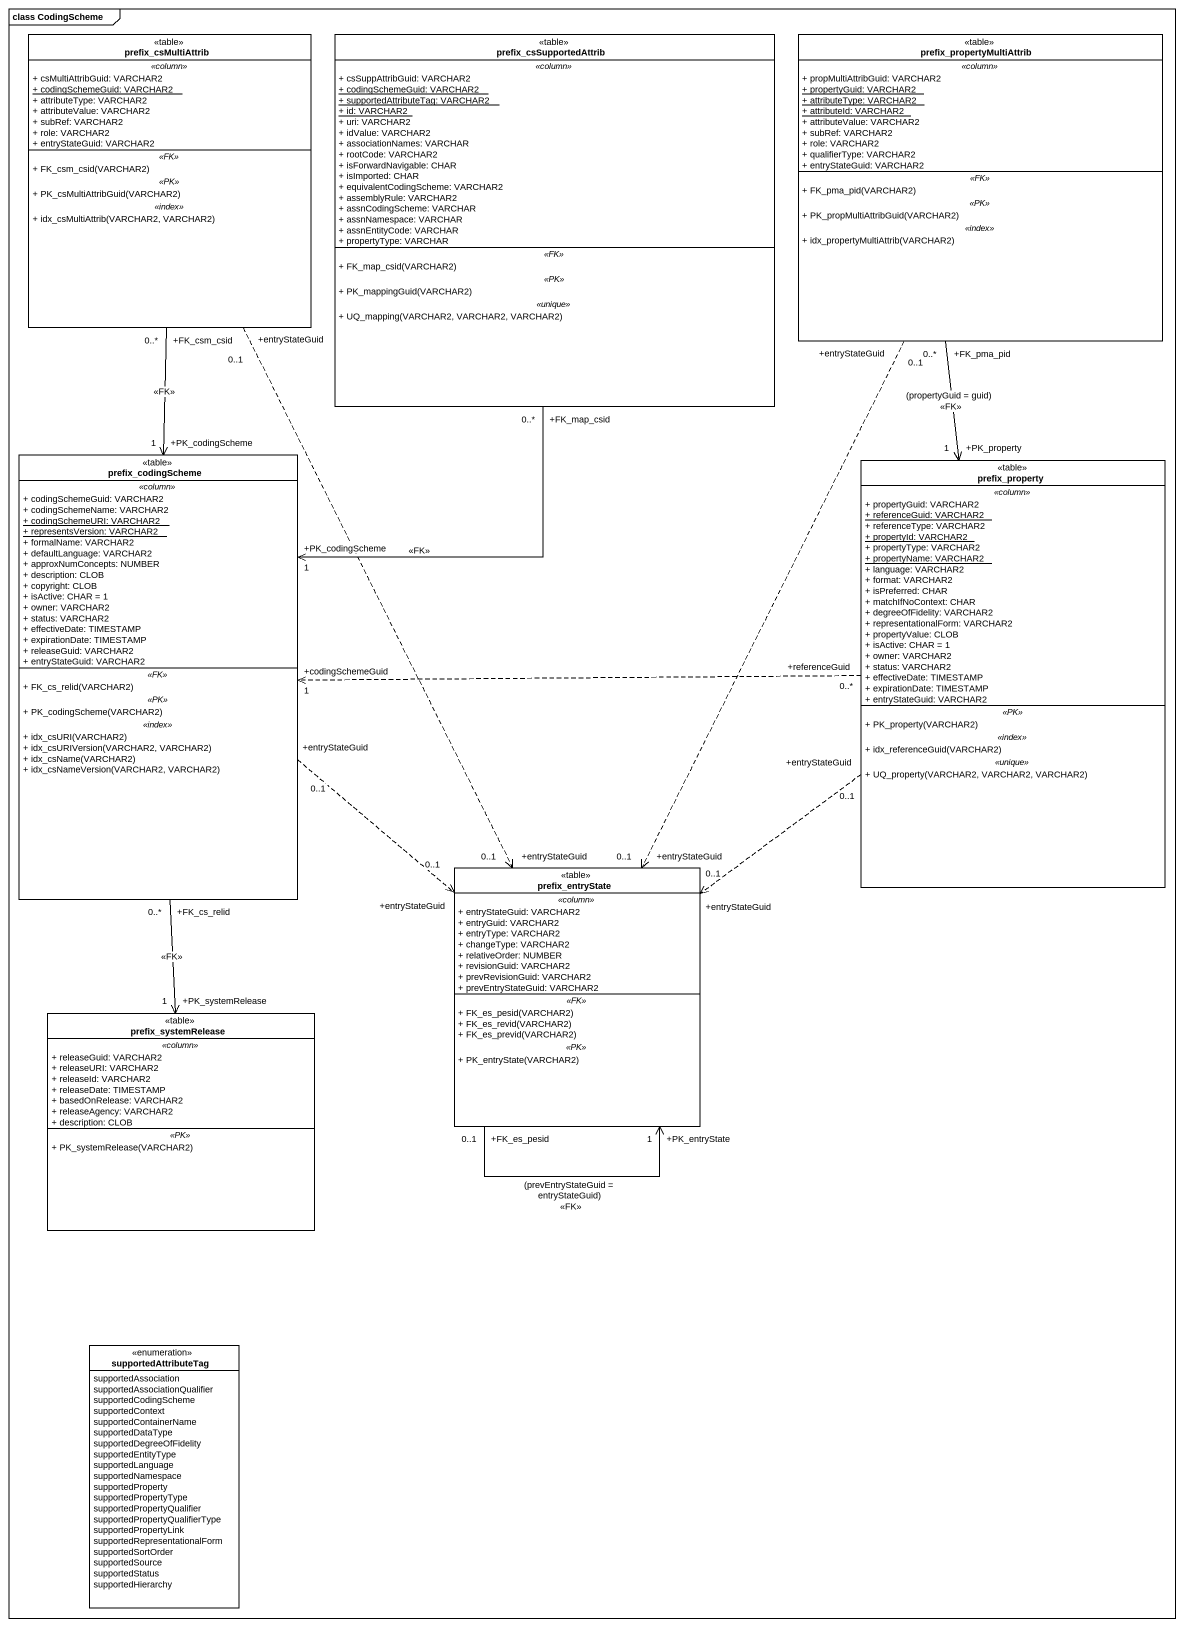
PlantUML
@startuml
mainframe class CodingScheme
hide circle
hide empty members
skinparam classAttributeIconSize 0
class prefix_csMultiAttrib <<table>> #FFFFFF {
  .. <<column>> ..
  + csMultiAttribGuid: VARCHAR2
  {static} + codingSchemeGuid: VARCHAR2
  + attributeType: VARCHAR2
  + attributeValue: VARCHAR2
  + subRef: VARCHAR2
  + role: VARCHAR2
  + entryStateGuid: VARCHAR2
  .. <<FK>> ..
  + FK_csm_csid(VARCHAR2)
  .. <<PK>> ..
  + PK_csMultiAttribGuid(VARCHAR2)
  .. <<index>> ..
  + idx_csMultiAttrib(VARCHAR2, VARCHAR2)
}
class prefix_csSupportedAttrib <<table>> #FFFFFF {
  .. <<column>> ..
  + csSuppAttribGuid: VARCHAR2
  {static} + codingSchemeGuid: VARCHAR2
  {static} + supportedAttributeTag: VARCHAR2
  {static} + id: VARCHAR2
  + uri: VARCHAR2
  + idValue: VARCHAR2
  + associationNames: VARCHAR
  + rootCode: VARCHAR2
  + isForwardNavigable: CHAR
  + isImported: CHAR
  + equivalentCodingScheme: VARCHAR2
  + assemblyRule: VARCHAR2
  + assnCodingScheme: VARCHAR
  + assnNamespace: VARCHAR
  + assnEntityCode: VARCHAR
  + propertyType: VARCHAR
  .. <<FK>> ..
  + FK_map_csid(VARCHAR2)
  .. <<PK>> ..
  + PK_mappingGuid(VARCHAR2)
  .. <<unique>> ..
  + UQ_mapping(VARCHAR2, VARCHAR2, VARCHAR2)
}
class prefix_propertyMultiAttrib <<table>> #FFFFFF {
  .. <<column>> ..
  + propMultiAttribGuid: VARCHAR2
  {static} + propertyGuid: VARCHAR2
  {static} + attributeType: VARCHAR2
  {static} + attributeId: VARCHAR2
  + attributeValue: VARCHAR2
  + subRef: VARCHAR2
  + role: VARCHAR2
  + qualifierType: VARCHAR2
  + entryStateGuid: VARCHAR2
  .. <<FK>> ..
  + FK_pma_pid(VARCHAR2)
  .. <<PK>> ..
  + PK_propMultiAttribGuid(VARCHAR2)
  .. <<index>> ..
  + idx_propertyMultiAttrib(VARCHAR2)
}
class prefix_codingScheme <<table>> #FFFFFF {
  .. <<column>> ..
  + codingSchemeGuid: VARCHAR2
  + codingSchemeName: VARCHAR2
  {static} + codingSchemeURI: VARCHAR2
  {static} + representsVersion: VARCHAR2
  + formalName: VARCHAR2
  + defaultLanguage: VARCHAR2
  + approxNumConcepts: NUMBER
  + description: CLOB
  + copyright: CLOB
  + isActive: CHAR = 1
  + owner: VARCHAR2
  + status: VARCHAR2
  + effectiveDate: TIMESTAMP
  + expirationDate: TIMESTAMP
  + releaseGuid: VARCHAR2
  + entryStateGuid: VARCHAR2
  .. <<FK>> ..
  + FK_cs_relid(VARCHAR2)
  .. <<PK>> ..
  + PK_codingScheme(VARCHAR2)
  .. <<index>> ..
  + idx_csURI(VARCHAR2)
  + idx_csURIVersion(VARCHAR2, VARCHAR2)
  + idx_csName(VARCHAR2)
  + idx_csNameVersion(VARCHAR2, VARCHAR2)
}
class prefix_property <<table>> #FFFFFF {
  .. <<column>> ..
  + propertyGuid: VARCHAR2
  {static} + referenceGuid: VARCHAR2
  + referenceType: VARCHAR2
  {static} + propertyId: VARCHAR2
  + propertyType: VARCHAR2
  {static} + propertyName: VARCHAR2
  + language: VARCHAR2
  + format: VARCHAR2
  + isPreferred: CHAR
  + matchIfNoContext: CHAR
  + degreeOfFidelity: VARCHAR2
  + representationalForm: VARCHAR2
  + propertyValue: CLOB
  + isActive: CHAR = 1
  + owner: VARCHAR2
  + status: VARCHAR2
  + effectiveDate: TIMESTAMP
  + expirationDate: TIMESTAMP
  + entryStateGuid: VARCHAR2
  .. <<PK>> ..
  + PK_property(VARCHAR2)
  .. <<index>> ..
  + idx_referenceGuid(VARCHAR2)
  .. <<unique>> ..
  + UQ_property(VARCHAR2, VARCHAR2, VARCHAR2)
}
class prefix_entryState <<table>> #FFFFFF {
  .. <<column>> ..
  + entryStateGuid: VARCHAR2
  + entryGuid: VARCHAR2
  + entryType: VARCHAR2
  + changeType: VARCHAR2
  + relativeOrder: NUMBER
  + revisionGuid: VARCHAR2
  + prevRevisionGuid: VARCHAR2
  + prevEntryStateGuid: VARCHAR2
  .. <<FK>> ..
  + FK_es_pesid(VARCHAR2)
  + FK_es_revid(VARCHAR2)
  + FK_es_previd(VARCHAR2)
  .. <<PK>> ..
  + PK_entryState(VARCHAR2)
}
class prefix_systemRelease <<table>> #FFFFFF {
  .. <<column>> ..
  + releaseGuid: VARCHAR2
  + releaseURI: VARCHAR2
  + releaseId: VARCHAR2
  + releaseDate: TIMESTAMP
  + basedOnRelease: VARCHAR2
  + releaseAgency: VARCHAR2
  + description: CLOB
  .. <<PK>> ..
  + PK_systemRelease(VARCHAR2)
}
enum supportedAttributeTag #FFFFFF {
  supportedAssociation
  supportedAssociationQualifier
  supportedCodingScheme
  supportedContext
  supportedContainerName
  supportedDataType
  supportedDegreeOfFidelity
  supportedEntityType
  supportedLanguage
  supportedNamespace
  supportedProperty
  supportedPropertyType
  supportedPropertyQualifier
  supportedPropertyQualifierType
  supportedPropertyLink
  supportedRepresentationalForm
  supportedSortOrder
  supportedSource
  supportedStatus
  supportedHierarchy
}
prefix_csMultiAttrib "+FK_csm_csid\n0..*" --> "+PK_codingScheme\n1" prefix_codingScheme : <<FK>>
prefix_csMultiAttrib "+entryStateGuid\n0..1" ..> "+entryStateGuid\n0..1" prefix_entryState
prefix_csSupportedAttrib "+FK_map_csid\n0..*" --> "+PK_codingScheme\n1" prefix_codingScheme : <<FK>>
prefix_propertyMultiAttrib "+FK_pma_pid\n0..*" --> "+PK_property\n1" prefix_property : (propertyGuid = guid)\n<<FK>>
prefix_propertyMultiAttrib "+entryStateGuid\n0..1" ..> "+entryStateGuid\n0..1" prefix_entryState
prefix_codingScheme "+entryStateGuid\n0..1" ..> "+entryStateGuid\n0..1" prefix_entryState
prefix_codingScheme "+FK_cs_relid\n0..*" --> "+PK_systemRelease\n1" prefix_systemRelease : <<FK>>
prefix_property "+referenceGuid\n0..*" .left.> "+codingSchemeGuid\n1" prefix_codingScheme
prefix_property "+entryStateGuid\n0..1" ..> "+entryStateGuid\n0..1" prefix_entryState
prefix_entryState "+FK_es_pesid\n0..1" --> "+PK_entryState\n1" prefix_entryState : (prevEntryStateGuid = entryStateGuid)\n<<FK>>
@enduml
